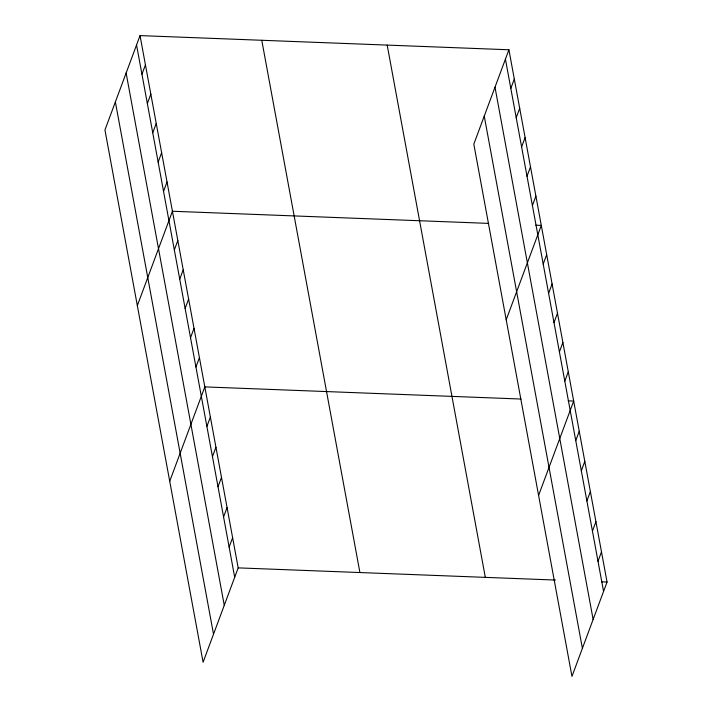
<?xml version="1.0" encoding="UTF-8"?>
<svg xmlns="http://www.w3.org/2000/svg" width="712" height="712" viewBox="0 0 712 712"><rect width="100%" height="100%" fill="white"/><g stroke="black" fill="none" stroke-linecap="round" stroke-linejoin="round"><path stroke-width="1.07" d="M140.041 35.6L104.949 129.967L203.089 662.231L238.182 567.873L140.041 35.6L508.911 49.769L607.051 582.033L571.958 676.4L473.818 144.127L508.911 49.769M141.946 74.262L145.435 64.872M147.348 103.534L150.837 94.153M152.742 132.806L156.231 123.425M158.144 162.087L161.633 152.697M163.537 191.359L167.026 181.978M137.336 305.617L172.429 211.25L488.654 223.39M174.333 249.912L177.822 240.523M179.736 279.184L183.224 269.795M185.129 308.456L188.618 299.076M190.531 337.737L194.02 328.348M195.925 367.009L199.413 357.62M169.723 481.259L204.816 386.901L521.051 399.04M206.889 426.443L210.378 417.063M212.452 456.606L215.941 447.225M218.005 486.768L221.503 477.387M223.568 516.93L227.066 507.549M229.13 547.092L232.619 537.711M510.816 88.421L514.304 79.041M516.218 117.703L519.707 108.313M521.611 146.975L525.1 137.594M527.014 176.247L530.502 166.866M532.407 205.528L535.896 196.138M506.205 319.777L541.298 225.41L535.816 225.206M543.203 264.072L546.691 254.691M548.605 293.353L552.094 283.963M553.998 322.625L557.487 313.236M559.401 351.897L562.889 342.517M564.794 381.178L568.283 371.789M538.592 495.427L573.685 401.061L568.203 400.856M575.759 440.612L579.248 431.223M581.321 470.774L584.81 461.385M586.884 500.937L590.373 491.547M592.437 531.099L595.935 521.709M598 561.261L601.489 551.871M238.182 567.873L555.511 580.058M601.569 581.829L607.051 582.033M505.422 59.149L603.562 591.423M494.991 87.193L593.132 619.467M484.249 116.083L582.389 648.356M387.186 45.087L485.326 577.361M261.767 40.273L359.916 572.546M136.553 44.989L234.693 577.254M126.122 73.025L224.262 605.298M115.371 101.923L213.52 634.187"/></g></svg>
